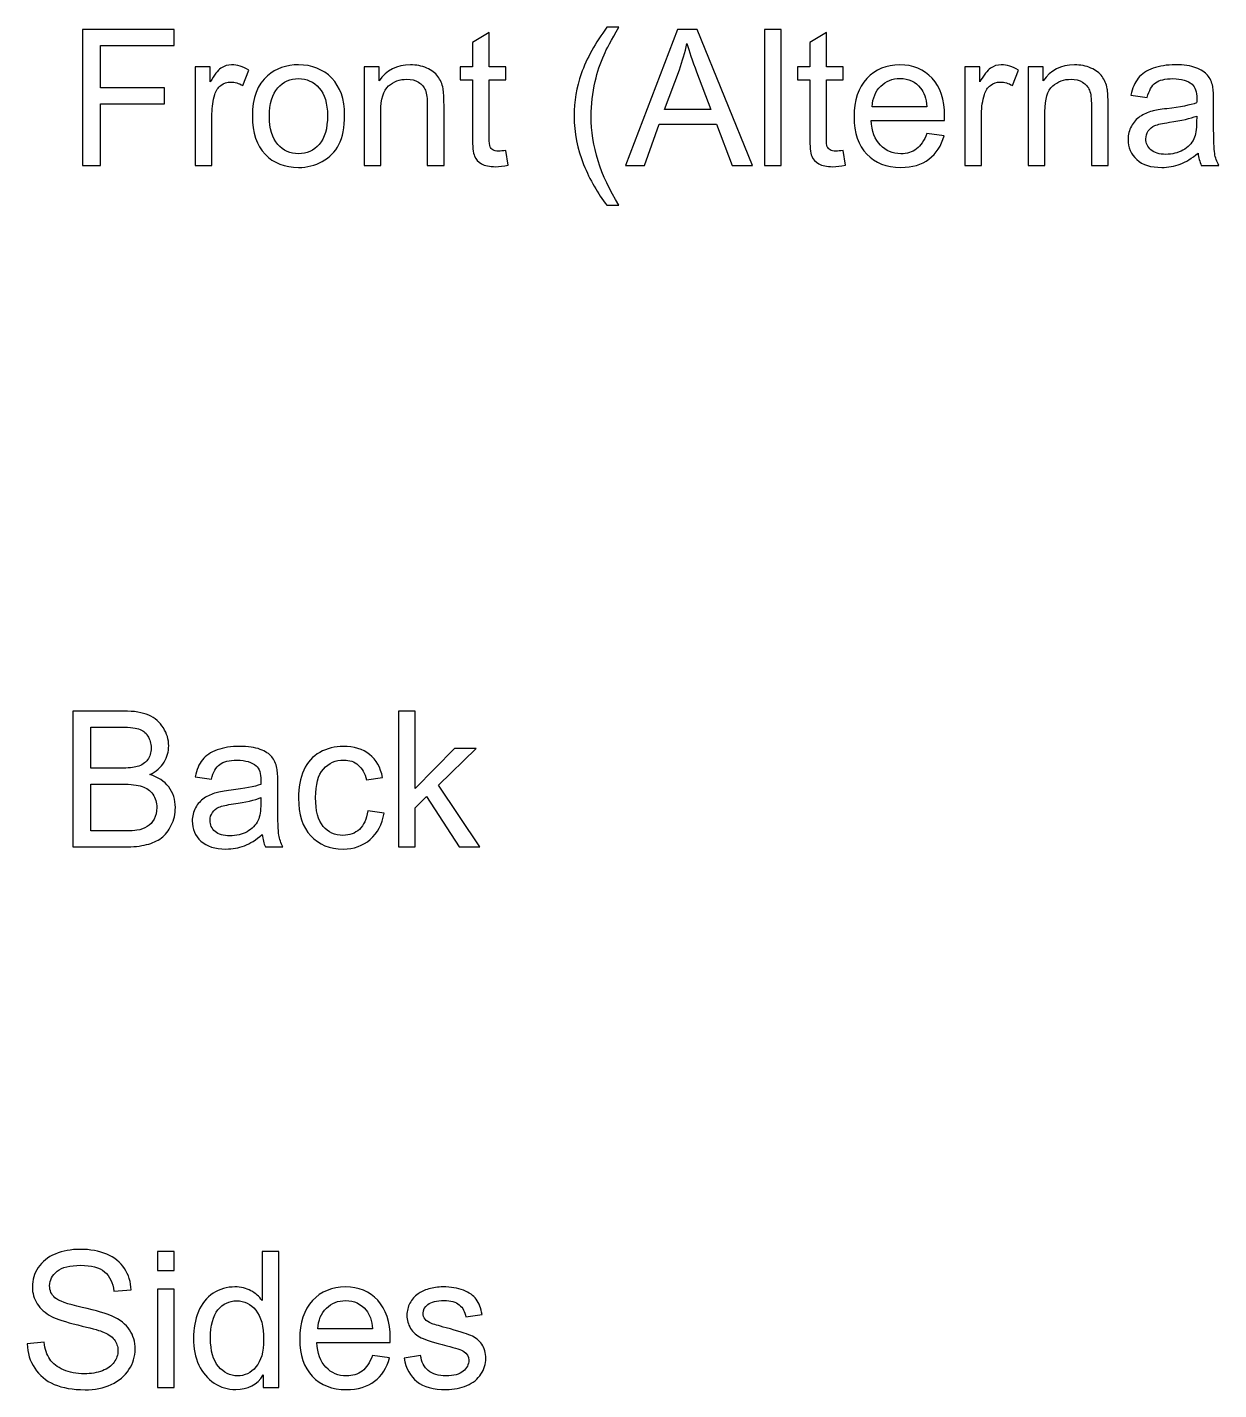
# Model space of a CAD drawing. Header units: centimetres. Extents: x 32 to 238, y -190 to 31.
# Drawn here: x 79.37 to 95.33, y -17.4 to 0.84 of the extents above; entities that cross this region are included whole.
import ezdxf

# ---------------------------------------------------------------- set-up
doc = ezdxf.new("R2010")
doc.units = ezdxf.units.CM
doc.header["$MEASUREMENT"] = 0
doc.layers.add('Layer 1', color=7, linetype='Continuous')

msp = doc.modelspace()

# ---------------------------------------------------------------- linework, layer by layer
at = {"layer": 'Layer 1', "color": 250}
for points, knots in [([(80.11267, -1.01238), (80.11267, -1.01238), (80.11267, 0.80626), (80.11267, 0.80626), (80.11267, 0.80626), (81.33949, 0.80626), (81.33949, 0.80626), (81.33949, 0.80626), (81.33949, 0.5929), (81.33949, 0.5929), (81.33949, 0.5929), (80.35397, 0.5929), (80.35397, 0.5929), (80.35397, 0.5929), (80.35397, 0.02648), (80.35397, 0.02648), (80.35397, 0.02648), (81.20741, 0.02648), (81.20741, 0.02648), (81.20741, 0.02648), (81.20741, -0.18688), (81.20741, -0.18688), (81.20741, -0.18688), (80.35397, -0.18688), (80.35397, -0.18688), (80.35397, -0.18688), (80.35397, -1.01238), (80.35397, -1.01238), (80.35397, -1.01238), (80.11267, -1.01238), (80.11267, -1.01238)], [0, 0, 0, 0, 0.1, 0.1, 0.1, 0.2, 0.2, 0.2, 0.3, 0.3, 0.3, 0.4, 0.4, 0.4, 0.5, 0.5, 0.5, 0.6, 0.6, 0.6, 0.7, 0.7, 0.7, 0.8, 0.8, 0.8, 0.9, 0.9, 0.9, 1, 1, 1, 1]), ([(85.77983, -0.81299), (85.77983, -0.81299), (85.81031, -1.01026), (85.81031, -1.01026), (85.74766, -1.02339), (85.69135, -1.03016), (85.64225, -1.03016), (85.56139, -1.03016), (85.49874, -1.01746), (85.45386, -0.99164), (85.40941, -0.96581), (85.37809, -0.93237), (85.35988, -0.89046), (85.34168, -0.84855), (85.33279, -0.7605), (85.33279, -0.6263), (85.33279, -0.6263), (85.33279, 0.13316), (85.33279, 0.13316), (85.33279, 0.13316), (85.16769, 0.13316), (85.16769, 0.13316), (85.16769, 0.13316), (85.16769, 0.30588), (85.16769, 0.30588), (85.16769, 0.30588), (85.33279, 0.30588), (85.33279, 0.30588), (85.33279, 0.30588), (85.33279, 0.63185), (85.33279, 0.63185), (85.33279, 0.63185), (85.55631, 0.76604), (85.55631, 0.76604), (85.55631, 0.76604), (85.55631, 0.30588), (85.55631, 0.30588), (85.55631, 0.30588), (85.77983, 0.30588), (85.77983, 0.30588), (85.77983, 0.30588), (85.77983, 0.13316), (85.77983, 0.13316), (85.77983, 0.13316), (85.55631, 0.13316), (85.55631, 0.13316), (85.55631, 0.13316), (85.55631, -0.639), (85.55631, -0.639), (85.55631, -0.70292), (85.56012, -0.74399), (85.56816, -0.76219), (85.57578, -0.78039), (85.58848, -0.79479), (85.60626, -0.80579), (85.62404, -0.81638), (85.64944, -0.82188), (85.68246, -0.82188), (85.70702, -0.82188), (85.73961, -0.81892), (85.77983, -0.81299)], [0, 0, 0, 0, 0.05, 0.05, 0.05, 0.1, 0.1, 0.1, 0.15, 0.15, 0.15, 0.2, 0.2, 0.2, 0.25, 0.25, 0.25, 0.3, 0.3, 0.3, 0.35, 0.35, 0.35, 0.4, 0.4, 0.4, 0.45, 0.45, 0.45, 0.5, 0.5, 0.5, 0.55, 0.55, 0.55, 0.6, 0.6, 0.6, 0.65, 0.65, 0.65, 0.7, 0.7, 0.7, 0.75, 0.75, 0.75, 0.8, 0.8, 0.8, 0.85, 0.85, 0.85, 0.9, 0.9, 0.9, 0.95, 0.95, 0.95, 1, 1, 1, 1]), ([(87.13281, -1.54578), (87.01004, -1.39042), (86.9059, -1.20881), (86.82081, -1.00053), (86.73572, -0.79225), (86.69339, -0.57635), (86.69339, -0.35325), (86.69339, -0.1564), (86.72514, 0.03198), (86.78864, 0.2119), (86.86315, 0.42103), (86.97787, 0.62931), (87.13281, 0.83674), (87.13281, 0.83674), (87.29283, 0.83674), (87.29283, 0.83674), (87.19292, 0.66487), (87.12646, 0.5421), (87.09429, 0.46844), (87.04391, 0.35456), (87.00412, 0.23561), (86.97533, 0.11157), (86.93977, -0.04295), (86.92199, -0.19831), (86.92199, -0.35452), (86.92199, -0.75203), (87.0456, -1.14912), (87.29283, -1.54578), (87.29283, -1.54578), (87.13281, -1.54578), (87.13281, -1.54578)], [0, 0, 0, 0, 0.1, 0.1, 0.1, 0.2, 0.2, 0.2, 0.3, 0.3, 0.3, 0.4, 0.4, 0.4, 0.5, 0.5, 0.5, 0.6, 0.6, 0.6, 0.7, 0.7, 0.7, 0.8, 0.8, 0.8, 0.9, 0.9, 0.9, 1, 1, 1, 1]), ([(87.38046, -1.01238), (87.38046, -1.01238), (88.07811, 0.80626), (88.07811, 0.80626), (88.07811, 0.80626), (88.3427, 0.80626), (88.3427, 0.80626), (88.3427, 0.80626), (89.08311, -1.01238), (89.08311, -1.01238), (89.08311, -1.01238), (88.80921, -1.01238), (88.80921, -1.01238), (88.80921, -1.01238), (88.59881, -0.4612), (88.59881, -0.4612), (88.59881, -0.4612), (87.833, -0.4612), (87.833, -0.4612), (87.833, -0.4612), (87.63573, -1.01238), (87.63573, -1.01238), (87.63573, -1.01238), (87.38046, -1.01238), (87.38046, -1.01238)], [0, 0, 0, 0, 0.125, 0.125, 0.125, 0.25, 0.25, 0.25, 0.375, 0.375, 0.375, 0.5, 0.5, 0.5, 0.625, 0.625, 0.625, 0.75, 0.75, 0.75, 0.875, 0.875, 0.875, 1, 1, 1, 1]), ([(89.24101, -1.01238), (89.24101, -1.01238), (89.24101, 0.80626), (89.24101, 0.80626), (89.24101, 0.80626), (89.46453, 0.80626), (89.46453, 0.80626), (89.46453, 0.80626), (89.46453, -1.01238), (89.46453, -1.01238), (89.46453, -1.01238), (89.24101, -1.01238), (89.24101, -1.01238)], [0, 0, 0, 0, 0.25, 0.25, 0.25, 0.5, 0.5, 0.5, 0.75, 0.75, 0.75, 1, 1, 1, 1]), ([(90.29553, -0.81299), (90.29553, -0.81299), (90.32601, -1.01026), (90.32601, -1.01026), (90.26336, -1.02339), (90.20705, -1.03016), (90.15795, -1.03016), (90.07709, -1.03016), (90.01444, -1.01746), (89.96956, -0.99164), (89.92511, -0.96581), (89.89379, -0.93237), (89.87558, -0.89046), (89.85738, -0.84855), (89.84849, -0.7605), (89.84849, -0.6263), (89.84849, -0.6263), (89.84849, 0.13316), (89.84849, 0.13316), (89.84849, 0.13316), (89.68339, 0.13316), (89.68339, 0.13316), (89.68339, 0.13316), (89.68339, 0.30588), (89.68339, 0.30588), (89.68339, 0.30588), (89.84849, 0.30588), (89.84849, 0.30588), (89.84849, 0.30588), (89.84849, 0.63185), (89.84849, 0.63185), (89.84849, 0.63185), (90.07201, 0.76604), (90.07201, 0.76604), (90.07201, 0.76604), (90.07201, 0.30588), (90.07201, 0.30588), (90.07201, 0.30588), (90.29553, 0.30588), (90.29553, 0.30588), (90.29553, 0.30588), (90.29553, 0.13316), (90.29553, 0.13316), (90.29553, 0.13316), (90.07201, 0.13316), (90.07201, 0.13316), (90.07201, 0.13316), (90.07201, -0.639), (90.07201, -0.639), (90.07201, -0.70292), (90.07582, -0.74399), (90.08386, -0.76219), (90.09148, -0.78039), (90.10418, -0.79479), (90.12196, -0.80579), (90.13974, -0.81638), (90.16514, -0.82188), (90.19816, -0.82188), (90.22272, -0.82188), (90.25531, -0.81892), (90.29553, -0.81299)], [0, 0, 0, 0, 0.05, 0.05, 0.05, 0.1, 0.1, 0.1, 0.15, 0.15, 0.15, 0.2, 0.2, 0.2, 0.25, 0.25, 0.25, 0.3, 0.3, 0.3, 0.35, 0.35, 0.35, 0.4, 0.4, 0.4, 0.45, 0.45, 0.45, 0.5, 0.5, 0.5, 0.55, 0.55, 0.55, 0.6, 0.6, 0.6, 0.65, 0.65, 0.65, 0.7, 0.7, 0.7, 0.75, 0.75, 0.75, 0.8, 0.8, 0.8, 0.85, 0.85, 0.85, 0.9, 0.9, 0.9, 0.95, 0.95, 0.95, 1, 1, 1, 1]), ([(87.9037, -0.26562), (87.9037, -0.26562), (88.52346, -0.26562), (88.52346, -0.26562), (88.52346, -0.26562), (88.33381, 0.23857), (88.33381, 0.23857), (88.27666, 0.39182), (88.23348, 0.51839), (88.20342, 0.6183), (88.17844, 0.49977), (88.145, 0.38335), (88.10309, 0.2682), (88.10309, 0.2682), (87.9037, -0.26562), (87.9037, -0.26562)], [0, 0, 0, 0, 0.2, 0.2, 0.2, 0.4, 0.4, 0.4, 0.6, 0.6, 0.6, 0.8, 0.8, 0.8, 1, 1, 1, 1]), ([(81.62101, -1.01238), (81.62101, -1.01238), (81.62101, 0.30588), (81.62101, 0.30588), (81.62101, 0.30588), (81.82167, 0.30588), (81.82167, 0.30588), (81.82167, 0.30588), (81.82167, 0.10395), (81.82167, 0.10395), (81.87289, 0.19751), (81.92031, 0.25931), (81.96391, 0.28895), (82.00751, 0.319), (82.05535, 0.33382), (82.10742, 0.33382), (82.18277, 0.33382), (82.2594, 0.31011), (82.33729, 0.26312), (82.33729, 0.26312), (82.2577, 0.05696), (82.2577, 0.05696), (82.20352, 0.08744), (82.14933, 0.10268), (82.09514, 0.10268), (82.04646, 0.10268), (82.00286, 0.08786), (81.96433, 0.05865), (81.92581, 0.02944), (81.89829, -0.0112), (81.88178, -0.06327), (81.85681, -0.14243), (81.84453, -0.22921), (81.84453, -0.32362), (81.84453, -0.32362), (81.84453, -1.01238), (81.84453, -1.01238), (81.84453, -1.01238), (81.62101, -1.01238), (81.62101, -1.01238)], [0, 0, 0, 0, 0.07692308, 0.07692308, 0.07692308, 0.15384615, 0.15384615, 0.15384615, 0.23076923, 0.23076923, 0.23076923, 0.30769231, 0.30769231, 0.30769231, 0.38461538, 0.38461538, 0.38461538, 0.46153846, 0.46153846, 0.46153846, 0.53846154, 0.53846154, 0.53846154, 0.61538462, 0.61538462, 0.61538462, 0.69230769, 0.69230769, 0.69230769, 0.76923077, 0.76923077, 0.76923077, 0.84615385, 0.84615385, 0.84615385, 0.92307692, 0.92307692, 0.92307692, 1, 1, 1, 1]), ([(82.38555, -0.35325), (82.38555, -0.10983), (82.45328, 0.07051), (82.58917, 0.18777), (82.7022, 0.28514), (82.84063, 0.33382), (83.00362, 0.33382), (83.18438, 0.33382), (83.33255, 0.27455), (83.44769, 0.15602), (83.56242, 0.03791), (83.61999, -0.12592), (83.61999, -0.33462), (83.61999, -0.50396), (83.59459, -0.63688), (83.54379, -0.73383), (83.49299, -0.83077), (83.41891, -0.90612), (83.32154, -0.95989), (83.2246, -1.01365), (83.11834, -1.04032), (83.00362, -1.04032), (82.81904, -1.04032), (82.67003, -0.98148), (82.55615, -0.86337), (82.44228, -0.74526), (82.38555, -0.57508), (82.38555, -0.35325)], [0, 0, 0, 0, 0.11111111, 0.11111111, 0.11111111, 0.22222222, 0.22222222, 0.22222222, 0.33333333, 0.33333333, 0.33333333, 0.44444444, 0.44444444, 0.44444444, 0.55555556, 0.55555556, 0.55555556, 0.66666667, 0.66666667, 0.66666667, 0.77777778, 0.77777778, 0.77777778, 0.88888889, 0.88888889, 0.88888889, 1, 1, 1, 1]), ([(83.88203, -1.01238), (83.88203, -1.01238), (83.88203, 0.30588), (83.88203, 0.30588), (83.88203, 0.30588), (84.08269, 0.30588), (84.08269, 0.30588), (84.08269, 0.30588), (84.08269, 0.11877), (84.08269, 0.11877), (84.17921, 0.26228), (84.31891, 0.33382), (84.50137, 0.33382), (84.58095, 0.33382), (84.65377, 0.31943), (84.72023, 0.29106), (84.78669, 0.2627), (84.83665, 0.22502), (84.86967, 0.17888), (84.90269, 0.13274), (84.92597, 0.0777), (84.93909, 0.0142), (84.94714, -0.02728), (84.95137, -0.09967), (84.95137, -0.20297), (84.95137, -0.20297), (84.95137, -1.01238), (84.95137, -1.01238), (84.95137, -1.01238), (84.72785, -1.01238), (84.72785, -1.01238), (84.72785, -1.01238), (84.72785, -0.21143), (84.72785, -0.21143), (84.72785, -0.12042), (84.71938, -0.05226), (84.70203, -0.00739), (84.68467, 0.03749), (84.65377, 0.07347), (84.60974, 0.10056), (84.56571, 0.12723), (84.51364, 0.14078), (84.45438, 0.14078), (84.35955, 0.14078), (84.27785, 0.11072), (84.20884, 0.05019), (84.13984, -0.00993), (84.10555, -0.12465), (84.10555, -0.29314), (84.10555, -0.29314), (84.10555, -1.01238), (84.10555, -1.01238), (84.10555, -1.01238), (83.88203, -1.01238), (83.88203, -1.01238)], [0, 0, 0, 0, 0.05555556, 0.05555556, 0.05555556, 0.11111111, 0.11111111, 0.11111111, 0.16666667, 0.16666667, 0.16666667, 0.22222222, 0.22222222, 0.22222222, 0.27777778, 0.27777778, 0.27777778, 0.33333333, 0.33333333, 0.33333333, 0.38888889, 0.38888889, 0.38888889, 0.44444444, 0.44444444, 0.44444444, 0.5, 0.5, 0.5, 0.55555556, 0.55555556, 0.55555556, 0.61111111, 0.61111111, 0.61111111, 0.66666667, 0.66666667, 0.66666667, 0.72222222, 0.72222222, 0.72222222, 0.77777778, 0.77777778, 0.77777778, 0.83333333, 0.83333333, 0.83333333, 0.88888889, 0.88888889, 0.88888889, 0.94444444, 0.94444444, 0.94444444, 1, 1, 1, 1]), ([(91.41525, -0.58566), (91.41525, -0.58566), (91.64639, -0.61614), (91.64639, -0.61614), (91.61041, -0.75034), (91.5431, -0.8549), (91.44488, -0.92898), (91.34667, -1.00307), (91.22136, -1.04032), (91.06854, -1.04032), (90.87635, -1.04032), (90.72395, -0.98105), (90.61134, -0.86252), (90.49873, -0.74441), (90.44243, -0.57804), (90.44243, -0.36426), (90.44243, -0.14328), (90.49916, 0.0286), (90.61303, 0.15052), (90.72691, 0.27286), (90.87465, 0.33382), (91.05626, 0.33382), (91.23195, 0.33382), (91.37546, 0.27413), (91.48679, 0.15433), (91.59813, 0.03452), (91.65401, -0.13396), (91.65401, -0.35113), (91.65401, -0.36426), (91.65359, -0.38415), (91.65274, -0.4104), (91.65274, -0.4104), (90.67103, -0.4104), (90.67103, -0.4104), (90.6795, -0.55476), (90.72014, -0.66567), (90.7938, -0.74229), (90.86703, -0.81892), (90.9589, -0.85744), (91.06854, -0.85744), (91.15024, -0.85744), (91.22009, -0.83585), (91.27767, -0.79267), (91.33566, -0.74949), (91.38138, -0.68049), (91.41525, -0.58566)], [0, 0, 0, 0, 0.06666667, 0.06666667, 0.06666667, 0.13333333, 0.13333333, 0.13333333, 0.2, 0.2, 0.2, 0.26666667, 0.26666667, 0.26666667, 0.33333333, 0.33333333, 0.33333333, 0.4, 0.4, 0.4, 0.46666667, 0.46666667, 0.46666667, 0.53333333, 0.53333333, 0.53333333, 0.6, 0.6, 0.6, 0.66666667, 0.66666667, 0.66666667, 0.73333333, 0.73333333, 0.73333333, 0.8, 0.8, 0.8, 0.86666667, 0.86666667, 0.86666667, 0.93333333, 0.93333333, 0.93333333, 1, 1, 1, 1]), ([(91.92621, -1.01238), (91.92621, -1.01238), (91.92621, 0.30588), (91.92621, 0.30588), (91.92621, 0.30588), (92.12687, 0.30588), (92.12687, 0.30588), (92.12687, 0.30588), (92.12687, 0.10395), (92.12687, 0.10395), (92.17809, 0.19751), (92.22551, 0.25931), (92.26911, 0.28895), (92.31271, 0.319), (92.36055, 0.33382), (92.41262, 0.33382), (92.48797, 0.33382), (92.5646, 0.31011), (92.64249, 0.26312), (92.64249, 0.26312), (92.5629, 0.05696), (92.5629, 0.05696), (92.50872, 0.08744), (92.45453, 0.10268), (92.40034, 0.10268), (92.35166, 0.10268), (92.30806, 0.08786), (92.26953, 0.05865), (92.23101, 0.02944), (92.20349, -0.0112), (92.18698, -0.06327), (92.16201, -0.14243), (92.14973, -0.22921), (92.14973, -0.32362), (92.14973, -0.32362), (92.14973, -1.01238), (92.14973, -1.01238), (92.14973, -1.01238), (91.92621, -1.01238), (91.92621, -1.01238)], [0, 0, 0, 0, 0.07692308, 0.07692308, 0.07692308, 0.15384615, 0.15384615, 0.15384615, 0.23076923, 0.23076923, 0.23076923, 0.30769231, 0.30769231, 0.30769231, 0.38461538, 0.38461538, 0.38461538, 0.46153846, 0.46153846, 0.46153846, 0.53846154, 0.53846154, 0.53846154, 0.61538462, 0.61538462, 0.61538462, 0.69230769, 0.69230769, 0.69230769, 0.76923077, 0.76923077, 0.76923077, 0.84615385, 0.84615385, 0.84615385, 0.92307692, 0.92307692, 0.92307692, 1, 1, 1, 1]), ([(92.77457, -1.01238), (92.77457, -1.01238), (92.77457, 0.30588), (92.77457, 0.30588), (92.77457, 0.30588), (92.97523, 0.30588), (92.97523, 0.30588), (92.97523, 0.30588), (92.97523, 0.11877), (92.97523, 0.11877), (93.07175, 0.26228), (93.21145, 0.33382), (93.39391, 0.33382), (93.47349, 0.33382), (93.54631, 0.31943), (93.61277, 0.29106), (93.67923, 0.2627), (93.72919, 0.22502), (93.76221, 0.17888), (93.79523, 0.13274), (93.81851, 0.0777), (93.83163, 0.0142), (93.83968, -0.02728), (93.84391, -0.09967), (93.84391, -0.20297), (93.84391, -0.20297), (93.84391, -1.01238), (93.84391, -1.01238), (93.84391, -1.01238), (93.62039, -1.01238), (93.62039, -1.01238), (93.62039, -1.01238), (93.62039, -0.21143), (93.62039, -0.21143), (93.62039, -0.12042), (93.61192, -0.05226), (93.59457, -0.00739), (93.57721, 0.03749), (93.54631, 0.07347), (93.50228, 0.10056), (93.45825, 0.12723), (93.40618, 0.14078), (93.34692, 0.14078), (93.25209, 0.14078), (93.17039, 0.11072), (93.10138, 0.05019), (93.03238, -0.00993), (92.99809, -0.12465), (92.99809, -0.29314), (92.99809, -0.29314), (92.99809, -1.01238), (92.99809, -1.01238), (92.99809, -1.01238), (92.77457, -1.01238), (92.77457, -1.01238)], [0, 0, 0, 0, 0.05555556, 0.05555556, 0.05555556, 0.11111111, 0.11111111, 0.11111111, 0.16666667, 0.16666667, 0.16666667, 0.22222222, 0.22222222, 0.22222222, 0.27777778, 0.27777778, 0.27777778, 0.33333333, 0.33333333, 0.33333333, 0.38888889, 0.38888889, 0.38888889, 0.44444444, 0.44444444, 0.44444444, 0.5, 0.5, 0.5, 0.55555556, 0.55555556, 0.55555556, 0.61111111, 0.61111111, 0.61111111, 0.66666667, 0.66666667, 0.66666667, 0.72222222, 0.72222222, 0.72222222, 0.77777778, 0.77777778, 0.77777778, 0.83333333, 0.83333333, 0.83333333, 0.88888889, 0.88888889, 0.88888889, 0.94444444, 0.94444444, 0.94444444, 1, 1, 1, 1]), ([(95.04829, -0.84728), (94.96532, -0.91798), (94.88531, -0.96751), (94.80868, -0.99672), (94.73206, -1.02593), (94.64993, -1.04032), (94.56188, -1.04032), (94.4171, -1.04032), (94.30576, -1.00518), (94.22787, -0.93449), (94.14998, -0.86421), (94.11103, -0.77404), (94.11103, -0.6644), (94.11103, -0.60005), (94.12585, -0.54121), (94.15506, -0.48787), (94.18469, -0.43453), (94.22321, -0.3922), (94.27063, -0.36002), (94.31846, -0.32785), (94.3718, -0.3033), (94.43149, -0.28679), (94.47552, -0.27536), (94.54198, -0.26435), (94.63046, -0.25334), (94.8108, -0.23218), (94.94415, -0.20635), (95.02924, -0.17672), (95.03009, -0.14624), (95.03051, -0.12677), (95.03051, -0.11872), (95.03051, -0.02813), (95.00934, 0.03579), (94.96701, 0.07305), (94.90986, 0.12342), (94.82477, 0.1484), (94.71216, 0.1484), (94.60675, 0.1484), (94.52886, 0.12977), (94.47891, 0.09294), (94.42853, 0.05611), (94.3917, -0.00908), (94.36757, -0.10306), (94.36757, -0.10306), (94.14913, -0.07258), (94.14913, -0.07258), (94.16903, 0.02098), (94.20162, 0.09675), (94.24734, 0.15433), (94.29306, 0.2119), (94.3591, 0.25593), (94.44546, 0.28725), (94.5314, 0.31816), (94.63173, 0.33382), (94.74518, 0.33382), (94.85779, 0.33382), (94.94965, 0.3207), (95.02035, 0.29403), (95.09062, 0.26736), (95.14269, 0.23434), (95.17571, 0.19412), (95.20873, 0.1539), (95.23202, 0.1031), (95.24556, 0.04172), (95.25276, 0.00362), (95.25657, -0.06496), (95.25657, -0.1636), (95.25657, -0.1636), (95.25657, -0.45993), (95.25657, -0.45993), (95.25657, -0.66694), (95.26123, -0.79775), (95.27054, -0.85321), (95.27943, -0.90866), (95.29806, -0.96158), (95.32515, -1.01238), (95.32515, -1.01238), (95.09147, -1.01238), (95.09147, -1.01238), (95.06903, -0.96539), (95.05464, -0.91036), (95.04829, -0.84728)], [0, 0, 0, 0, 0.03703704, 0.03703704, 0.03703704, 0.07407407, 0.07407407, 0.07407407, 0.11111111, 0.11111111, 0.11111111, 0.14814815, 0.14814815, 0.14814815, 0.18518519, 0.18518519, 0.18518519, 0.22222222, 0.22222222, 0.22222222, 0.25925926, 0.25925926, 0.25925926, 0.2962963, 0.2962963, 0.2962963, 0.33333333, 0.33333333, 0.33333333, 0.37037037, 0.37037037, 0.37037037, 0.40740741, 0.40740741, 0.40740741, 0.44444444, 0.44444444, 0.44444444, 0.48148148, 0.48148148, 0.48148148, 0.51851852, 0.51851852, 0.51851852, 0.55555556, 0.55555556, 0.55555556, 0.59259259, 0.59259259, 0.59259259, 0.62962963, 0.62962963, 0.62962963, 0.66666667, 0.66666667, 0.66666667, 0.7037037, 0.7037037, 0.7037037, 0.74074074, 0.74074074, 0.74074074, 0.77777778, 0.77777778, 0.77777778, 0.81481481, 0.81481481, 0.81481481, 0.85185185, 0.85185185, 0.85185185, 0.88888889, 0.88888889, 0.88888889, 0.92592593, 0.92592593, 0.92592593, 0.96296296, 0.96296296, 0.96296296, 1, 1, 1, 1]), ([(82.61415, -0.35367), (82.61415, -0.52216), (82.65098, -0.64831), (82.72464, -0.73171), (82.79872, -0.81553), (82.89143, -0.85744), (83.00362, -0.85744), (83.11453, -0.85744), (83.20682, -0.81553), (83.2809, -0.73129), (83.35456, -0.64704), (83.39139, -0.51877), (83.39139, -0.34648), (83.39139, -0.18392), (83.35414, -0.06073), (83.28005, 0.02267), (83.20597, 0.10649), (83.11368, 0.1484), (83.00362, 0.1484), (82.89143, 0.1484), (82.79872, 0.10691), (82.72464, 0.02352), (82.65098, -0.05988), (82.61415, -0.18561), (82.61415, -0.35367)], [0, 0, 0, 0, 0.125, 0.125, 0.125, 0.25, 0.25, 0.25, 0.375, 0.375, 0.375, 0.5, 0.5, 0.5, 0.625, 0.625, 0.625, 0.75, 0.75, 0.75, 0.875, 0.875, 0.875, 1, 1, 1, 1]), ([(90.68373, -0.22752), (90.68373, -0.22752), (91.41779, -0.22752), (91.41779, -0.22752), (91.40805, -0.11661), (91.37969, -0.03363), (91.33355, 0.02182), (91.26285, 0.10776), (91.17056, 0.15094), (91.05753, 0.15094), (90.95509, 0.15094), (90.86915, 0.11665), (90.7993, 0.04807), (90.72987, -0.02051), (90.69135, -0.11237), (90.68373, -0.22752)], [0, 0, 0, 0, 0.2, 0.2, 0.2, 0.4, 0.4, 0.4, 0.6, 0.6, 0.6, 0.8, 0.8, 0.8, 1, 1, 1, 1]), ([(95.03051, -0.35198), (94.94923, -0.385), (94.82731, -0.41294), (94.66475, -0.4358), (94.57246, -0.44892), (94.50727, -0.46374), (94.46917, -0.48025), (94.43107, -0.49676), (94.40186, -0.52089), (94.38112, -0.55222), (94.36037, -0.58397), (94.34979, -0.6191), (94.34979, -0.65805), (94.34979, -0.71689), (94.37223, -0.76642), (94.41752, -0.80579), (94.46282, -0.84516), (94.52886, -0.86506), (94.61564, -0.86506), (94.70158, -0.86506), (94.7782, -0.84643), (94.84551, -0.80876), (94.9124, -0.7715), (94.96193, -0.72028), (94.99326, -0.65551), (95.01739, -0.60513), (95.02924, -0.53105), (95.02924, -0.43326), (95.02924, -0.43326), (95.03051, -0.35198), (95.03051, -0.35198)], [0, 0, 0, 0, 0.1, 0.1, 0.1, 0.2, 0.2, 0.2, 0.3, 0.3, 0.3, 0.4, 0.4, 0.4, 0.5, 0.5, 0.5, 0.6, 0.6, 0.6, 0.7, 0.7, 0.7, 0.8, 0.8, 0.8, 0.9, 0.9, 0.9, 1, 1, 1, 1]), ([(79.98004, -10.13734), (79.98004, -10.13734), (79.98004, -8.3187), (79.98004, -8.3187), (79.98004, -8.3187), (80.66245, -8.3187), (80.66245, -8.3187), (80.80131, -8.3187), (80.91264, -8.3369), (80.99689, -8.37373), (81.08071, -8.41056), (81.14632, -8.46729), (81.19374, -8.54391), (81.24157, -8.62011), (81.26528, -8.70012), (81.26528, -8.78394), (81.26528, -8.86141), (81.24411, -8.93465), (81.2022, -9.00323), (81.16029, -9.07181), (81.09679, -9.12727), (81.0117, -9.1696), (81.12177, -9.20177), (81.20644, -9.25681), (81.26528, -9.3347), (81.32455, -9.41217), (81.35418, -9.50403), (81.35418, -9.60987), (81.35418, -9.69538), (81.33598, -9.77454), (81.29999, -9.84778), (81.26401, -9.92102), (81.21956, -9.97732), (81.16664, -10.01711), (81.11373, -10.05648), (81.04726, -10.08654), (80.96768, -10.10686), (80.88767, -10.12718), (80.78988, -10.13734), (80.67388, -10.13734), (80.67388, -10.13734), (79.98004, -10.13734), (79.98004, -10.13734)], [0, 0, 0, 0, 0.07142857, 0.07142857, 0.07142857, 0.14285714, 0.14285714, 0.14285714, 0.21428571, 0.21428571, 0.21428571, 0.28571429, 0.28571429, 0.28571429, 0.35714286, 0.35714286, 0.35714286, 0.42857143, 0.42857143, 0.42857143, 0.5, 0.5, 0.5, 0.57142857, 0.57142857, 0.57142857, 0.64285714, 0.64285714, 0.64285714, 0.71428571, 0.71428571, 0.71428571, 0.78571429, 0.78571429, 0.78571429, 0.85714286, 0.85714286, 0.85714286, 0.92857143, 0.92857143, 0.92857143, 1, 1, 1, 1]), ([(84.33995, -10.13734), (84.33995, -10.13734), (84.33995, -8.3187), (84.33995, -8.3187), (84.33995, -8.3187), (84.56347, -8.3187), (84.56347, -8.3187), (84.56347, -8.3187), (84.56347, -9.3546), (84.56347, -9.3546), (84.56347, -9.3546), (85.09179, -8.81908), (85.09179, -8.81908), (85.09179, -8.81908), (85.3805, -8.81908), (85.3805, -8.81908), (85.3805, -8.81908), (84.87758, -9.30888), (84.87758, -9.30888), (84.87758, -9.30888), (85.4313, -10.13734), (85.4313, -10.13734), (85.4313, -10.13734), (85.15613, -10.13734), (85.15613, -10.13734), (85.15613, -10.13734), (84.71841, -9.46382), (84.71841, -9.46382), (84.71841, -9.46382), (84.56347, -9.61452), (84.56347, -9.61452), (84.56347, -9.61452), (84.56347, -10.13734), (84.56347, -10.13734), (84.56347, -10.13734), (84.33995, -10.13734), (84.33995, -10.13734)], [0, 0, 0, 0, 0.08333333, 0.08333333, 0.08333333, 0.16666667, 0.16666667, 0.16666667, 0.25, 0.25, 0.25, 0.33333333, 0.33333333, 0.33333333, 0.41666667, 0.41666667, 0.41666667, 0.5, 0.5, 0.5, 0.58333333, 0.58333333, 0.58333333, 0.66666667, 0.66666667, 0.66666667, 0.75, 0.75, 0.75, 0.83333333, 0.83333333, 0.83333333, 0.91666667, 0.91666667, 0.91666667, 1, 1, 1, 1]), ([(80.22134, -9.08324), (80.22134, -9.08324), (80.61462, -9.08324), (80.61462, -9.08324), (80.7213, -9.08324), (80.79792, -9.07604), (80.84406, -9.06207), (80.90545, -9.04387), (80.95159, -9.01339), (80.98249, -8.97106), (81.0134, -8.92872), (81.02906, -8.87581), (81.02906, -8.81188), (81.02906, -8.75135), (81.01467, -8.69801), (80.98546, -8.65229), (80.95667, -8.60614), (80.91518, -8.57439), (80.86142, -8.55746), (80.80766, -8.54053), (80.71537, -8.53206), (80.58498, -8.53206), (80.58498, -8.53206), (80.22134, -8.53206), (80.22134, -8.53206), (80.22134, -8.53206), (80.22134, -9.08324), (80.22134, -9.08324)], [0, 0, 0, 0, 0.11111111, 0.11111111, 0.11111111, 0.22222222, 0.22222222, 0.22222222, 0.33333333, 0.33333333, 0.33333333, 0.44444444, 0.44444444, 0.44444444, 0.55555556, 0.55555556, 0.55555556, 0.66666667, 0.66666667, 0.66666667, 0.77777778, 0.77777778, 0.77777778, 0.88888889, 0.88888889, 0.88888889, 1, 1, 1, 1]), ([(82.5175, -9.97224), (82.43453, -10.04294), (82.35452, -10.09247), (82.27789, -10.12168), (82.20127, -10.15089), (82.11914, -10.16528), (82.03109, -10.16528), (81.88631, -10.16528), (81.77497, -10.13014), (81.69708, -10.05945), (81.61919, -9.98917), (81.58024, -9.899), (81.58024, -9.78936), (81.58024, -9.72501), (81.59506, -9.66617), (81.62427, -9.61283), (81.6539, -9.55949), (81.69242, -9.51716), (81.73984, -9.48498), (81.78767, -9.45281), (81.84101, -9.42826), (81.9007, -9.41175), (81.94473, -9.40032), (82.01119, -9.38931), (82.09967, -9.3783), (82.28001, -9.35714), (82.41336, -9.33131), (82.49845, -9.30168), (82.4993, -9.2712), (82.49972, -9.25173), (82.49972, -9.24368), (82.49972, -9.15309), (82.47855, -9.08917), (82.43622, -9.05191), (82.37907, -9.00154), (82.29398, -8.97656), (82.18137, -8.97656), (82.07596, -8.97656), (81.99807, -8.99519), (81.94812, -9.03202), (81.89774, -9.06885), (81.86091, -9.13404), (81.83678, -9.22802), (81.83678, -9.22802), (81.61834, -9.19754), (81.61834, -9.19754), (81.63824, -9.10398), (81.67083, -9.02821), (81.71655, -8.97063), (81.76227, -8.91306), (81.82831, -8.86903), (81.91467, -8.83771), (82.00061, -8.8068), (82.10094, -8.79114), (82.21439, -8.79114), (82.327, -8.79114), (82.41886, -8.80426), (82.48956, -8.83093), (82.55983, -8.8576), (82.6119, -8.89062), (82.64492, -8.93084), (82.67794, -8.97106), (82.70123, -9.02186), (82.71477, -9.08324), (82.72197, -9.12134), (82.72578, -9.18992), (82.72578, -9.28856), (82.72578, -9.28856), (82.72578, -9.58489), (82.72578, -9.58489), (82.72578, -9.7919), (82.73044, -9.92271), (82.73975, -9.97817), (82.74864, -10.03362), (82.76727, -10.08654), (82.79436, -10.13734), (82.79436, -10.13734), (82.56068, -10.13734), (82.56068, -10.13734), (82.53824, -10.09035), (82.52385, -10.03532), (82.5175, -9.97224)], [0, 0, 0, 0, 0.03703704, 0.03703704, 0.03703704, 0.07407407, 0.07407407, 0.07407407, 0.11111111, 0.11111111, 0.11111111, 0.14814815, 0.14814815, 0.14814815, 0.18518519, 0.18518519, 0.18518519, 0.22222222, 0.22222222, 0.22222222, 0.25925926, 0.25925926, 0.25925926, 0.2962963, 0.2962963, 0.2962963, 0.33333333, 0.33333333, 0.33333333, 0.37037037, 0.37037037, 0.37037037, 0.40740741, 0.40740741, 0.40740741, 0.44444444, 0.44444444, 0.44444444, 0.48148148, 0.48148148, 0.48148148, 0.51851852, 0.51851852, 0.51851852, 0.55555556, 0.55555556, 0.55555556, 0.59259259, 0.59259259, 0.59259259, 0.62962963, 0.62962963, 0.62962963, 0.66666667, 0.66666667, 0.66666667, 0.7037037, 0.7037037, 0.7037037, 0.74074074, 0.74074074, 0.74074074, 0.77777778, 0.77777778, 0.77777778, 0.81481481, 0.81481481, 0.81481481, 0.85185185, 0.85185185, 0.85185185, 0.88888889, 0.88888889, 0.88888889, 0.92592593, 0.92592593, 0.92592593, 0.96296296, 0.96296296, 0.96296296, 1, 1, 1, 1]), ([(83.93016, -9.65474), (83.93016, -9.65474), (84.1486, -9.68522), (84.1486, -9.68522), (84.12447, -9.8355), (84.06351, -9.95277), (83.96487, -10.03786), (83.86624, -10.12295), (83.74474, -10.16528), (83.60123, -10.16528), (83.42131, -10.16528), (83.27653, -10.10644), (83.16731, -9.98875), (83.05767, -9.87106), (83.00306, -9.70258), (83.00306, -9.48329), (83.00306, -9.34105), (83.02677, -9.21701), (83.07376, -9.11033), (83.12075, -9.00408), (83.19229, -8.92407), (83.28881, -8.87115), (83.38491, -8.81781), (83.48947, -8.79114), (83.60292, -8.79114), (83.74559, -8.79114), (83.86285, -8.82712), (83.95344, -8.89951), (84.04446, -8.9719), (84.10288, -9.07477), (84.12828, -9.2077), (84.12828, -9.2077), (83.91238, -9.24072), (83.91238, -9.24072), (83.89164, -9.15224), (83.85523, -9.08578), (83.80231, -9.04091), (83.74982, -8.99646), (83.68632, -8.97402), (83.61181, -8.97402), (83.49921, -8.97402), (83.40777, -9.01424), (83.33707, -9.09467), (83.2668, -9.17553), (83.23166, -9.30253), (83.23166, -9.47694), (83.23166, -9.65389), (83.26553, -9.78216), (83.33326, -9.86217), (83.40142, -9.94218), (83.48989, -9.9824), (83.59869, -9.9824), (83.68674, -9.9824), (83.75998, -9.95573), (83.8184, -9.90197), (83.87724, -9.84863), (83.9145, -9.76608), (83.93016, -9.65474)], [0, 0, 0, 0, 0.05263158, 0.05263158, 0.05263158, 0.10526316, 0.10526316, 0.10526316, 0.15789474, 0.15789474, 0.15789474, 0.21052632, 0.21052632, 0.21052632, 0.26315789, 0.26315789, 0.26315789, 0.31578947, 0.31578947, 0.31578947, 0.36842105, 0.36842105, 0.36842105, 0.42105263, 0.42105263, 0.42105263, 0.47368421, 0.47368421, 0.47368421, 0.52631579, 0.52631579, 0.52631579, 0.57894737, 0.57894737, 0.57894737, 0.63157895, 0.63157895, 0.63157895, 0.68421053, 0.68421053, 0.68421053, 0.73684211, 0.73684211, 0.73684211, 0.78947368, 0.78947368, 0.78947368, 0.84210526, 0.84210526, 0.84210526, 0.89473684, 0.89473684, 0.89473684, 0.94736842, 0.94736842, 0.94736842, 1, 1, 1, 1]), ([(80.22134, -9.92398), (80.22134, -9.92398), (80.67431, -9.92398), (80.67431, -9.92398), (80.7522, -9.92398), (80.80681, -9.92102), (80.83856, -9.91509), (80.89359, -9.90535), (80.94016, -9.88884), (80.97741, -9.86556), (81.01467, -9.84228), (81.04515, -9.80841), (81.06928, -9.76396), (81.09341, -9.71951), (81.10526, -9.66829), (81.10526, -9.61029), (81.10526, -9.54213), (81.0879, -9.48329), (81.05277, -9.43291), (81.01805, -9.38254), (80.96979, -9.3474), (80.90799, -9.32708), (80.8466, -9.30676), (80.7577, -9.2966), (80.64213, -9.2966), (80.64213, -9.2966), (80.22134, -9.2966), (80.22134, -9.2966), (80.22134, -9.2966), (80.22134, -9.92398), (80.22134, -9.92398)], [0, 0, 0, 0, 0.1, 0.1, 0.1, 0.2, 0.2, 0.2, 0.3, 0.3, 0.3, 0.4, 0.4, 0.4, 0.5, 0.5, 0.5, 0.6, 0.6, 0.6, 0.7, 0.7, 0.7, 0.8, 0.8, 0.8, 0.9, 0.9, 0.9, 1, 1, 1, 1]), ([(82.49972, -9.47694), (82.41844, -9.50996), (82.29652, -9.5379), (82.13396, -9.56076), (82.04167, -9.57388), (81.97648, -9.5887), (81.93838, -9.60521), (81.90028, -9.62172), (81.87107, -9.64585), (81.85033, -9.67718), (81.82958, -9.70893), (81.819, -9.74406), (81.819, -9.78301), (81.819, -9.84185), (81.84144, -9.89138), (81.88673, -9.93075), (81.93203, -9.97012), (81.99807, -9.99002), (82.08485, -9.99002), (82.17079, -9.99002), (82.24741, -9.97139), (82.31472, -9.93372), (82.38161, -9.89646), (82.43114, -9.84524), (82.46247, -9.78047), (82.4866, -9.73009), (82.49845, -9.65601), (82.49845, -9.55822), (82.49845, -9.55822), (82.49972, -9.47694), (82.49972, -9.47694)], [0, 0, 0, 0, 0.1, 0.1, 0.1, 0.2, 0.2, 0.2, 0.3, 0.3, 0.3, 0.4, 0.4, 0.4, 0.5, 0.5, 0.5, 0.6, 0.6, 0.6, 0.7, 0.7, 0.7, 0.8, 0.8, 0.8, 0.9, 0.9, 0.9, 1, 1, 1, 1]), ([(79.37104, -16.79017), (79.37104, -16.79017), (79.5971, -16.76985), (79.5971, -16.76985), (79.60768, -16.86129), (79.63266, -16.93622), (79.67203, -16.99506), (79.7114, -17.05348), (79.77236, -17.1009), (79.85491, -17.1373), (79.93746, -17.17329), (80.03059, -17.19149), (80.13389, -17.19149), (80.22575, -17.19149), (80.30661, -17.17794), (80.37688, -17.15043), (80.44715, -17.12291), (80.49922, -17.08523), (80.53351, -17.0374), (80.5678, -16.98956), (80.58516, -16.93749), (80.58516, -16.88161), (80.58516, -16.82488), (80.56865, -16.77535), (80.53563, -16.7326), (80.50261, -16.69026), (80.448, -16.6547), (80.3718, -16.62549), (80.32312, -16.60687), (80.21517, -16.57723), (80.04795, -16.53702), (79.88073, -16.4968), (79.76389, -16.45912), (79.69701, -16.42356), (79.61022, -16.37784), (79.54588, -16.32112), (79.50354, -16.25381), (79.46079, -16.1865), (79.43962, -16.11072), (79.43962, -16.02732), (79.43962, -15.93504), (79.46587, -15.8491), (79.51794, -15.76951), (79.57001, -15.6895), (79.64578, -15.62897), (79.74611, -15.58748), (79.84602, -15.54599), (79.95736, -15.52525), (80.0797, -15.52525), (80.21432, -15.52525), (80.33328, -15.54684), (80.43615, -15.59044), (80.53902, -15.63362), (80.61818, -15.69755), (80.67364, -15.78221), (80.72909, -15.86646), (80.75873, -15.96213), (80.76296, -16.06881), (80.76296, -16.06881), (80.53182, -16.08659), (80.53182, -16.08659), (80.51954, -15.97187), (80.47763, -15.88508), (80.40609, -15.82666), (80.33455, -15.76782), (80.22871, -15.73861), (80.08901, -15.73861), (79.94339, -15.73861), (79.83713, -15.76528), (79.77067, -15.81862), (79.7042, -15.87196), (79.67076, -15.93631), (79.67076, -16.01166), (79.67076, -16.07685), (79.69447, -16.13062), (79.74146, -16.17295), (79.78802, -16.21486), (79.90867, -16.25846), (80.10425, -16.30249), (80.29983, -16.34694), (80.43403, -16.38546), (80.50684, -16.41848), (80.61225, -16.46717), (80.69057, -16.52855), (80.74095, -16.60348), (80.79132, -16.67799), (80.8163, -16.76392), (80.8163, -16.86129), (80.8163, -16.95823), (80.78878, -17.04883), (80.73333, -17.13434), (80.67787, -17.21985), (80.59871, -17.28632), (80.49499, -17.33373), (80.39127, -17.38114), (80.27486, -17.40485), (80.14489, -17.40485), (79.98064, -17.40485), (79.84306, -17.38072), (79.73214, -17.33288), (79.62081, -17.28505), (79.53402, -17.21308), (79.47095, -17.11656), (79.40745, -17.02046), (79.37443, -16.91167), (79.37104, -16.79017)], [0, 0, 0, 0, 0.02857143, 0.02857143, 0.02857143, 0.05714286, 0.05714286, 0.05714286, 0.08571429, 0.08571429, 0.08571429, 0.11428571, 0.11428571, 0.11428571, 0.14285714, 0.14285714, 0.14285714, 0.17142857, 0.17142857, 0.17142857, 0.2, 0.2, 0.2, 0.22857143, 0.22857143, 0.22857143, 0.25714286, 0.25714286, 0.25714286, 0.28571429, 0.28571429, 0.28571429, 0.31428571, 0.31428571, 0.31428571, 0.34285714, 0.34285714, 0.34285714, 0.37142857, 0.37142857, 0.37142857, 0.4, 0.4, 0.4, 0.42857143, 0.42857143, 0.42857143, 0.45714286, 0.45714286, 0.45714286, 0.48571429, 0.48571429, 0.48571429, 0.51428571, 0.51428571, 0.51428571, 0.54285714, 0.54285714, 0.54285714, 0.57142857, 0.57142857, 0.57142857, 0.6, 0.6, 0.6, 0.62857143, 0.62857143, 0.62857143, 0.65714286, 0.65714286, 0.65714286, 0.68571429, 0.68571429, 0.68571429, 0.71428571, 0.71428571, 0.71428571, 0.74285714, 0.74285714, 0.74285714, 0.77142857, 0.77142857, 0.77142857, 0.8, 0.8, 0.8, 0.82857143, 0.82857143, 0.82857143, 0.85714286, 0.85714286, 0.85714286, 0.88571429, 0.88571429, 0.88571429, 0.91428571, 0.91428571, 0.91428571, 0.94285714, 0.94285714, 0.94285714, 0.97142857, 0.97142857, 0.97142857, 1, 1, 1, 1]), ([(81.11602, -15.80973), (81.11602, -15.80973), (81.11602, -15.55573), (81.11602, -15.55573), (81.11602, -15.55573), (81.33954, -15.55573), (81.33954, -15.55573), (81.33954, -15.55573), (81.33954, -15.80973), (81.33954, -15.80973), (81.33954, -15.80973), (81.11602, -15.80973), (81.11602, -15.80973)], [0, 0, 0, 0, 0.25, 0.25, 0.25, 0.5, 0.5, 0.5, 0.75, 0.75, 0.75, 1, 1, 1, 1]), ([(82.53122, -17.37437), (82.53122, -17.37437), (82.53122, -17.20715), (82.53122, -17.20715), (82.44782, -17.33712), (82.32506, -17.40231), (82.16292, -17.40231), (82.05793, -17.40231), (81.96141, -17.37352), (81.87378, -17.31553), (81.78573, -17.25795), (81.71757, -17.1771), (81.66889, -17.0738), (81.62063, -16.97009), (81.5965, -16.85113), (81.5965, -16.71651), (81.5965, -16.58528), (81.61851, -16.46632), (81.66212, -16.35922), (81.70614, -16.25254), (81.77176, -16.17041), (81.85939, -16.11368), (81.9466, -16.05653), (82.04481, -16.02817), (82.15276, -16.02817), (82.23235, -16.02817), (82.30304, -16.0451), (82.36485, -16.07855), (82.42666, -16.11199), (82.47703, -16.15602), (82.51598, -16.20978), (82.51598, -16.20978), (82.51598, -15.55573), (82.51598, -15.55573), (82.51598, -15.55573), (82.7395, -15.55573), (82.7395, -15.55573), (82.7395, -15.55573), (82.7395, -17.37437), (82.7395, -17.37437), (82.7395, -17.37437), (82.53122, -17.37437), (82.53122, -17.37437)], [0, 0, 0, 0, 0.07142857, 0.07142857, 0.07142857, 0.14285714, 0.14285714, 0.14285714, 0.21428571, 0.21428571, 0.21428571, 0.28571429, 0.28571429, 0.28571429, 0.35714286, 0.35714286, 0.35714286, 0.42857143, 0.42857143, 0.42857143, 0.5, 0.5, 0.5, 0.57142857, 0.57142857, 0.57142857, 0.64285714, 0.64285714, 0.64285714, 0.71428571, 0.71428571, 0.71428571, 0.78571429, 0.78571429, 0.78571429, 0.85714286, 0.85714286, 0.85714286, 0.92857143, 0.92857143, 0.92857143, 1, 1, 1, 1]), ([(83.99214, -16.94765), (83.99214, -16.94765), (84.22328, -16.97813), (84.22328, -16.97813), (84.1873, -17.11233), (84.11999, -17.21689), (84.02177, -17.29097), (83.92356, -17.36506), (83.79825, -17.40231), (83.64543, -17.40231), (83.45324, -17.40231), (83.30084, -17.34304), (83.18823, -17.22451), (83.07562, -17.1064), (83.01932, -16.94003), (83.01932, -16.72625), (83.01932, -16.50527), (83.07605, -16.33339), (83.18992, -16.21147), (83.3038, -16.08913), (83.45154, -16.02817), (83.63315, -16.02817), (83.80884, -16.02817), (83.95235, -16.08786), (84.06368, -16.20766), (84.17502, -16.32747), (84.2309, -16.49595), (84.2309, -16.71312), (84.2309, -16.72625), (84.23048, -16.74614), (84.22963, -16.77239), (84.22963, -16.77239), (83.24792, -16.77239), (83.24792, -16.77239), (83.25639, -16.91675), (83.29703, -17.02766), (83.37069, -17.10428), (83.44392, -17.18091), (83.53579, -17.21943), (83.64543, -17.21943), (83.72713, -17.21943), (83.79698, -17.19784), (83.85456, -17.15466), (83.91255, -17.11148), (83.95827, -17.04248), (83.99214, -16.94765)], [0, 0, 0, 0, 0.06666667, 0.06666667, 0.06666667, 0.13333333, 0.13333333, 0.13333333, 0.2, 0.2, 0.2, 0.26666667, 0.26666667, 0.26666667, 0.33333333, 0.33333333, 0.33333333, 0.4, 0.4, 0.4, 0.46666667, 0.46666667, 0.46666667, 0.53333333, 0.53333333, 0.53333333, 0.6, 0.6, 0.6, 0.66666667, 0.66666667, 0.66666667, 0.73333333, 0.73333333, 0.73333333, 0.8, 0.8, 0.8, 0.86666667, 0.86666667, 0.86666667, 0.93333333, 0.93333333, 0.93333333, 1, 1, 1, 1]), ([(84.41674, -16.98067), (84.41674, -16.98067), (84.63772, -16.94511), (84.63772, -16.94511), (84.65, -17.03359), (84.68471, -17.10132), (84.74144, -17.14873), (84.79816, -17.19572), (84.87775, -17.21943), (84.97935, -17.21943), (85.08222, -17.21943), (85.15842, -17.19869), (85.20837, -17.15678), (85.2579, -17.11529), (85.28288, -17.06618), (85.28288, -17.00988), (85.28288, -16.9595), (85.26044, -16.91971), (85.21599, -16.89092), (85.18467, -16.87103), (85.10847, -16.84605), (84.98739, -16.81515), (84.82399, -16.77408), (84.71096, -16.73852), (84.64746, -16.70847), (84.58438, -16.67799), (84.53654, -16.6365), (84.50395, -16.58316), (84.47135, -16.53024), (84.45484, -16.4714), (84.45484, -16.40705), (84.45484, -16.34821), (84.46839, -16.29402), (84.49506, -16.24407), (84.52215, -16.19412), (84.55856, -16.15263), (84.6047, -16.11961), (84.63941, -16.09421), (84.68683, -16.07262), (84.74652, -16.05484), (84.80663, -16.03706), (84.87055, -16.02817), (84.93913, -16.02817), (85.04243, -16.02817), (85.13302, -16.04299), (85.21091, -16.07304), (85.28923, -16.10268), (85.3468, -16.14332), (85.38406, -16.19412), (85.42089, -16.24534), (85.44671, -16.3135), (85.46068, -16.39901), (85.46068, -16.39901), (85.24224, -16.42949), (85.24224, -16.42949), (85.2325, -16.36091), (85.20372, -16.30715), (85.1563, -16.26862), (85.10889, -16.2301), (85.042, -16.21105), (84.95522, -16.21105), (84.8532, -16.21105), (84.77996, -16.22798), (84.73636, -16.26185), (84.69275, -16.29572), (84.67074, -16.33551), (84.67074, -16.38081), (84.67074, -16.40959), (84.67963, -16.43584), (84.69783, -16.45912), (84.71604, -16.48283), (84.7444, -16.50273), (84.78335, -16.51839), (84.80578, -16.52686), (84.87098, -16.54591), (84.9802, -16.57554), (85.13768, -16.61745), (85.24774, -16.65216), (85.3104, -16.67883), (85.37305, -16.7055), (85.42216, -16.74487), (85.45772, -16.79567), (85.4937, -16.8469), (85.51148, -16.9104), (85.51148, -16.9866), (85.51148, -17.06068), (85.48989, -17.13053), (85.44629, -17.19615), (85.40268, -17.26176), (85.34003, -17.31256), (85.25833, -17.34855), (85.1762, -17.38453), (85.08349, -17.40231), (84.9802, -17.40231), (84.80917, -17.40231), (84.67836, -17.36675), (84.58861, -17.29605), (84.49887, -17.22493), (84.44172, -17.11995), (84.41674, -16.98067)], [0, 0, 0, 0, 0.03030303, 0.03030303, 0.03030303, 0.06060606, 0.06060606, 0.06060606, 0.09090909, 0.09090909, 0.09090909, 0.12121212, 0.12121212, 0.12121212, 0.15151515, 0.15151515, 0.15151515, 0.18181818, 0.18181818, 0.18181818, 0.21212121, 0.21212121, 0.21212121, 0.24242424, 0.24242424, 0.24242424, 0.27272727, 0.27272727, 0.27272727, 0.3030303, 0.3030303, 0.3030303, 0.33333333, 0.33333333, 0.33333333, 0.36363636, 0.36363636, 0.36363636, 0.39393939, 0.39393939, 0.39393939, 0.42424242, 0.42424242, 0.42424242, 0.45454545, 0.45454545, 0.45454545, 0.48484848, 0.48484848, 0.48484848, 0.51515152, 0.51515152, 0.51515152, 0.54545455, 0.54545455, 0.54545455, 0.57575758, 0.57575758, 0.57575758, 0.60606061, 0.60606061, 0.60606061, 0.63636364, 0.63636364, 0.63636364, 0.66666667, 0.66666667, 0.66666667, 0.6969697, 0.6969697, 0.6969697, 0.72727273, 0.72727273, 0.72727273, 0.75757576, 0.75757576, 0.75757576, 0.78787879, 0.78787879, 0.78787879, 0.81818182, 0.81818182, 0.81818182, 0.84848485, 0.84848485, 0.84848485, 0.87878788, 0.87878788, 0.87878788, 0.90909091, 0.90909091, 0.90909091, 0.93939394, 0.93939394, 0.93939394, 0.96969697, 0.96969697, 0.96969697, 1, 1, 1, 1]), ([(81.11602, -17.37437), (81.11602, -17.37437), (81.11602, -16.05611), (81.11602, -16.05611), (81.11602, -16.05611), (81.33954, -16.05611), (81.33954, -16.05611), (81.33954, -16.05611), (81.33954, -17.37437), (81.33954, -17.37437), (81.33954, -17.37437), (81.11602, -17.37437), (81.11602, -17.37437)], [0, 0, 0, 0, 0.25, 0.25, 0.25, 0.5, 0.5, 0.5, 0.75, 0.75, 0.75, 1, 1, 1, 1]), ([(81.8251, -16.71693), (81.8251, -16.88542), (81.86066, -17.01115), (81.9322, -17.09455), (82.00332, -17.17794), (82.08757, -17.21943), (82.18451, -17.21943), (82.2823, -17.21943), (82.36527, -17.17964), (82.43385, -17.10005), (82.50201, -17.02046), (82.5363, -16.89897), (82.5363, -16.73556), (82.5363, -16.55607), (82.50159, -16.42399), (82.43174, -16.33974), (82.36231, -16.2555), (82.27637, -16.21359), (82.17435, -16.21359), (82.07487, -16.21359), (81.99189, -16.25381), (81.92501, -16.33466), (81.85854, -16.41552), (81.8251, -16.54294), (81.8251, -16.71693)], [0, 0, 0, 0, 0.125, 0.125, 0.125, 0.25, 0.25, 0.25, 0.375, 0.375, 0.375, 0.5, 0.5, 0.5, 0.625, 0.625, 0.625, 0.75, 0.75, 0.75, 0.875, 0.875, 0.875, 1, 1, 1, 1]), ([(83.26062, -16.58951), (83.26062, -16.58951), (83.99468, -16.58951), (83.99468, -16.58951), (83.98494, -16.4786), (83.95658, -16.39562), (83.91044, -16.34017), (83.83974, -16.25423), (83.74745, -16.21105), (83.63442, -16.21105), (83.53198, -16.21105), (83.44604, -16.24534), (83.37619, -16.31392), (83.30676, -16.3825), (83.26824, -16.47436), (83.26062, -16.58951)], [0, 0, 0, 0, 0.2, 0.2, 0.2, 0.4, 0.4, 0.4, 0.6, 0.6, 0.6, 0.8, 0.8, 0.8, 1, 1, 1, 1])]:
    msp.add_open_spline(points, degree=3, knots=knots, dxfattribs=at)

doc.saveas('drawing.dxf')
